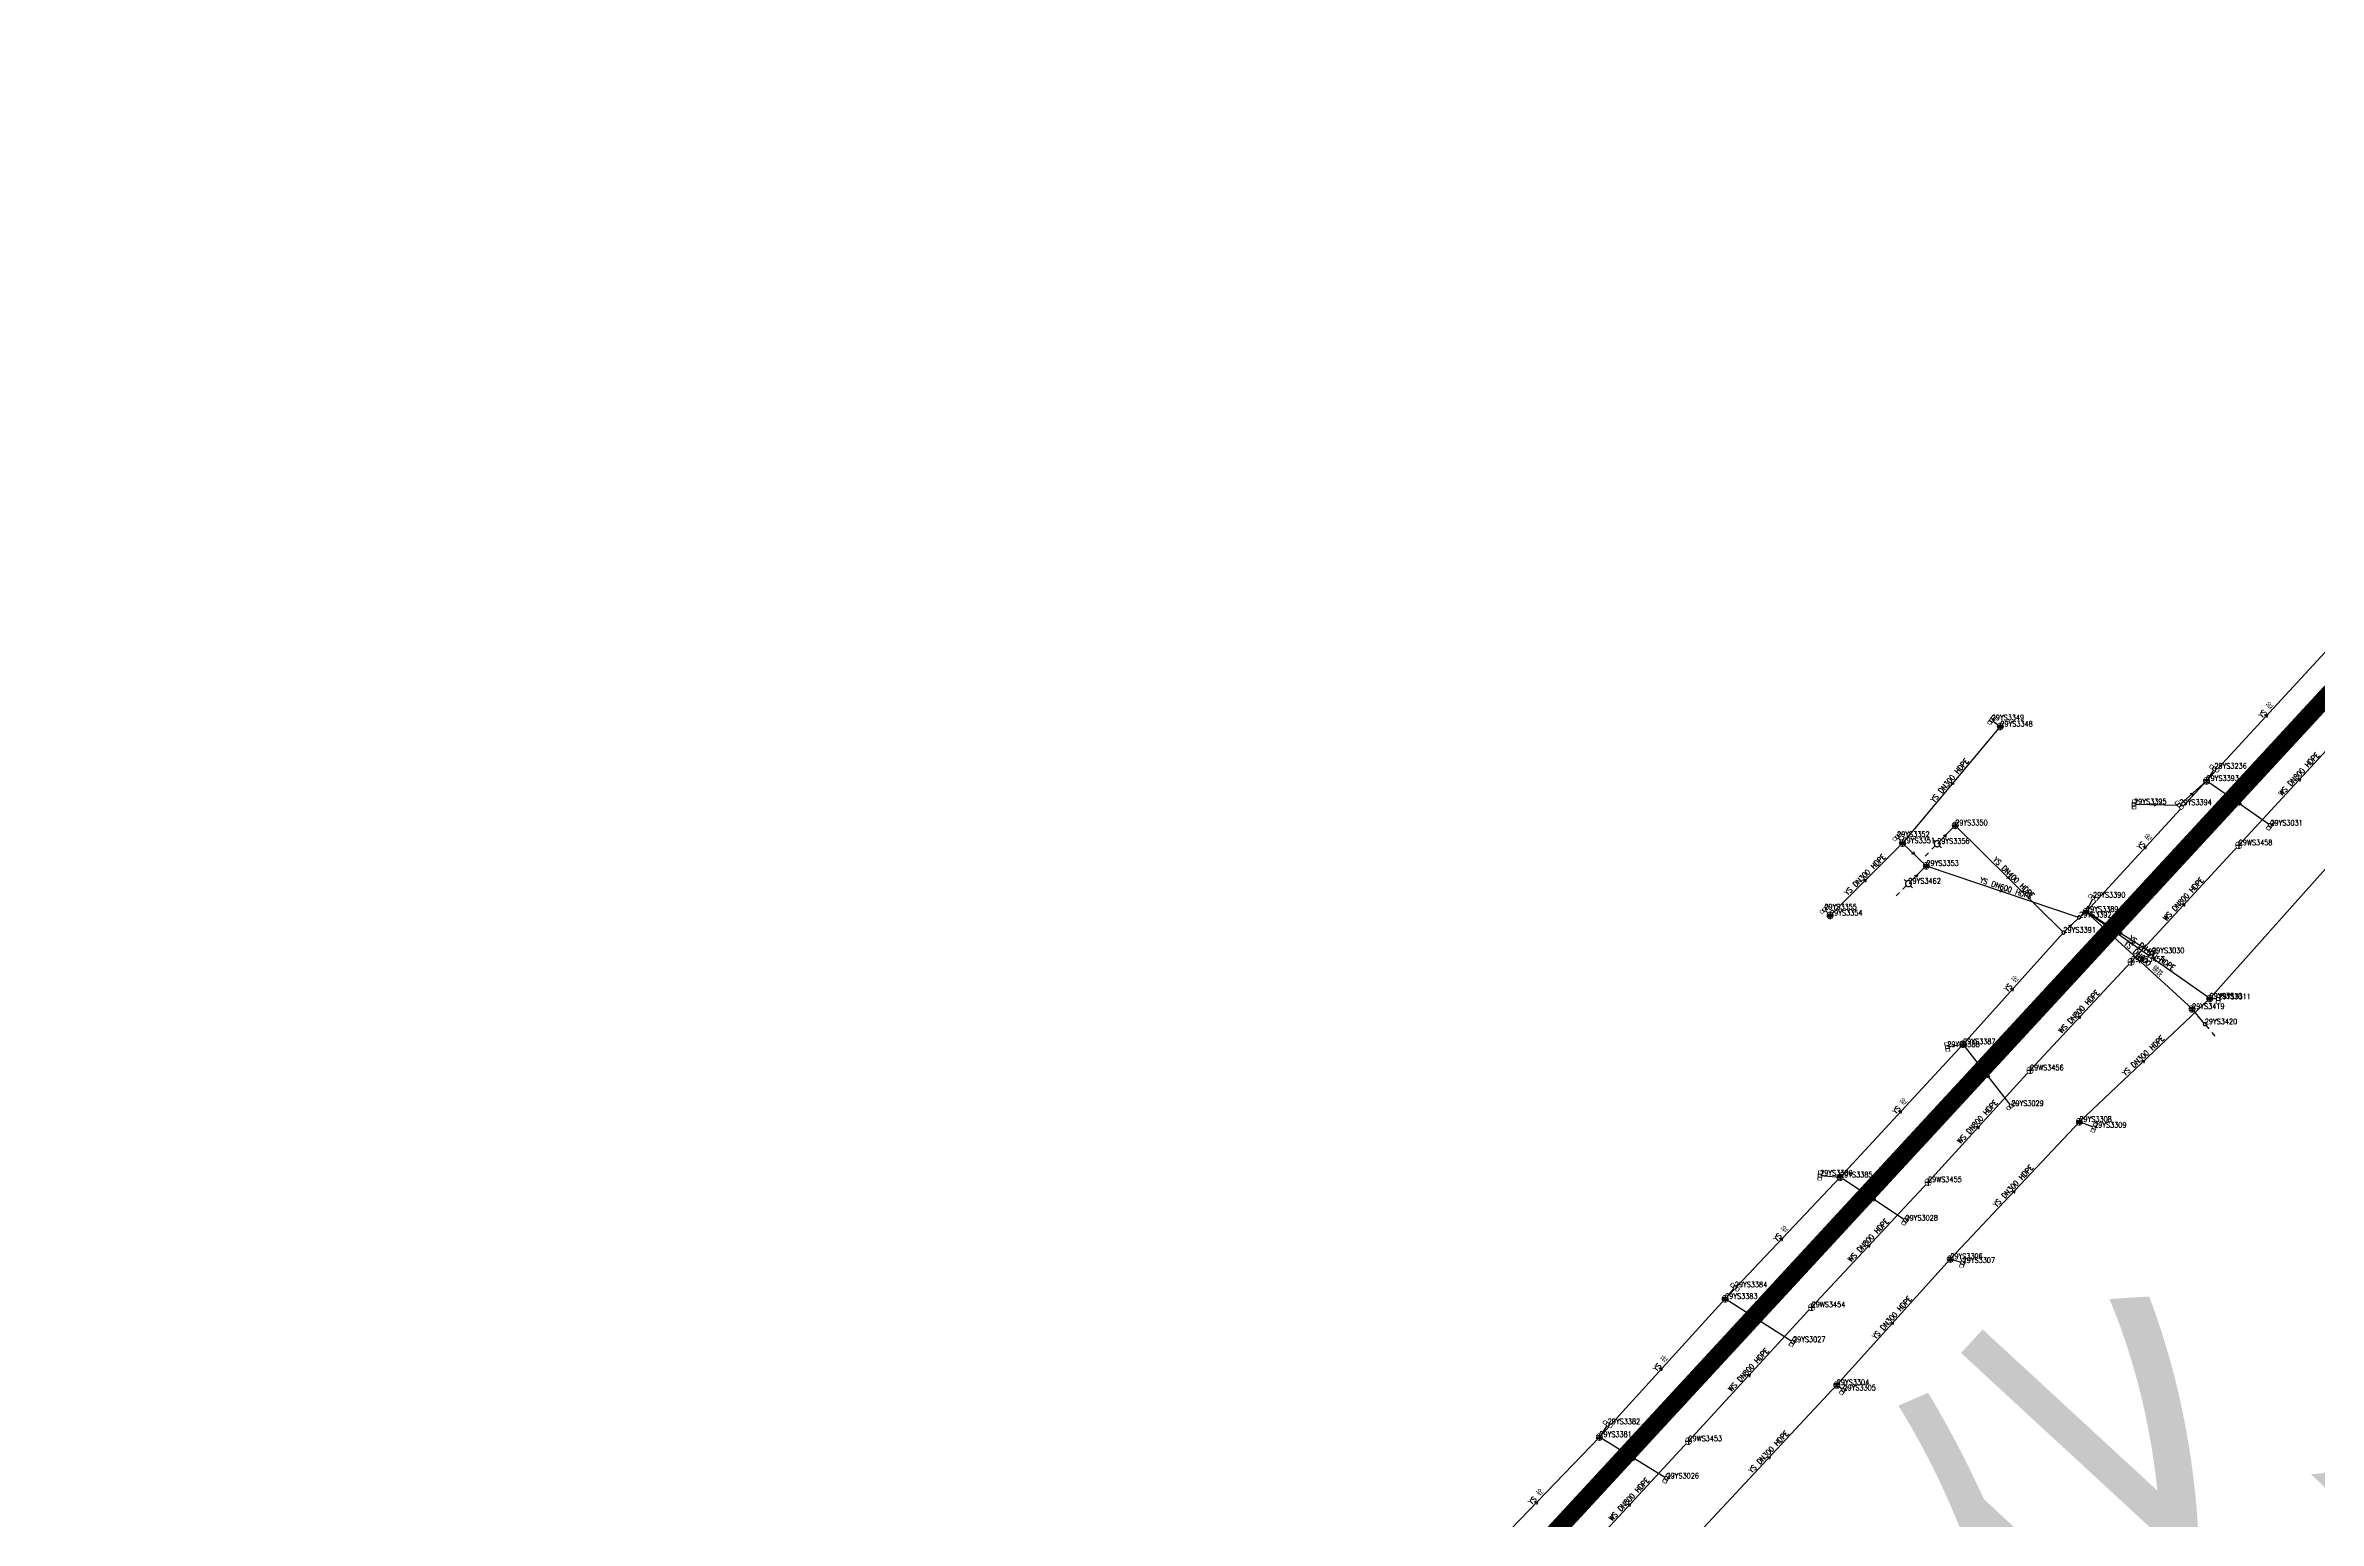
# Model space of a CAD drawing. Extents: x 78813 to 99477, y 2421021 to 2448125.
# Drawn here: x 86351.8 to 86731.8, y 2431120.6 to 2431367.2 of the extents above; entities that cross this region are included whole.
import ezdxf
from ezdxf.enums import TextEntityAlignment as Align

# ---------------------------------------------------------------- set-up
doc = ezdxf.new("R2010")
doc.units = 0
doc.set_wipeout_variables(frame=1)
doc.layers.get('0').update_dxf_attribs({"linetype": 'CONTINUOUS'})
for name, color, linetype in [('DX_WS', 16, 'CONTINUOUS'), ('DX_YS', 42, 'CONTINUOUS'), ('道路', 5, 'CONTINUOUS')]:
    doc.layers.add(name, color=color, linetype=linetype)
for name, color, linetype, true_color in [('WSLINE', 7, 'CONTINUOUS', 0x7f0000), ('YSANNEXE', 7, 'CONTINUOUS', 0xcc9900), ('YSLINE', 7, 'CONTINUOUS', 0xcc9900)]:
    doc.layers.add(name, color=color, linetype=linetype, true_color=true_color)
doc.layers.add('道路名称', color=7, linetype='CONTINUOUS', lineweight=0)
doc.styles.add('CcNameZT', font='txt.SHX', dxfattribs={"width": 0.8, "bigfont": 'HZTXT.SHX'})
doc.styles.get("Standard").update_dxf_attribs({"font": 'txt.shx', "bigfont": 'hztxt.shx'})
doc.styles.add('宋体0.7', font='', dxfattribs={"width": 0.7})
doc.styles.get('宋体0.7').set_extended_font_data('SimSun')

# ---------------------------------------------------------------- blocks, each defined once
blk = doc.blocks.new('PS污水井')
blk.add_lwpolyline([(1, 0), (1, 0.07), (0.99, 0.14), (0.98, 0.21), (0.96, 0.28), (0.94, 0.34), (0.91, 0.41), (0.88, 0.47), (0.85, 0.53), (0.81, 0.59), (0.77, 0.64), (0.72, 0.69), (0.67, 0.74), (0.62, 0.79), (0.56, 0.83), (0.5, 0.87), (0.44, 0.9), (0.37, 0.93), (0.31, 0.95), (0.24, 0.97), (0.17, 0.98), (0.1, 0.99), (0.03, 1), (-0.03, 1), (-0.1, 0.99), (-0.17, 0.98), (-0.24, 0.97), (-0.31, 0.95), (-0.37, 0.93), (-0.44, 0.9), (-0.5, 0.87), (-0.56, 0.83), (-0.62, 0.79), (-0.67, 0.74), (-0.72, 0.69), (-0.77, 0.64), (-0.81, 0.59), (-0.85, 0.53), (-0.88, 0.47), (-0.91, 0.41), (-0.94, 0.34), (-0.96, 0.28), (-0.98, 0.21), (-0.99, 0.14), (-1, 0.07), (-1, 0), (-1, -0.07), (-0.99, -0.14), (-0.98, -0.21), (-0.96, -0.28), (-0.94, -0.34), (-0.91, -0.41), (-0.88, -0.47), (-0.85, -0.53), (-0.81, -0.59), (-0.77, -0.64), (-0.72, -0.69), (-0.67, -0.74), (-0.62, -0.79), (-0.56, -0.83), (-0.5, -0.87), (-0.44, -0.9), (-0.37, -0.93), (-0.31, -0.95), (-0.24, -0.97), (-0.17, -0.98), (-0.1, -0.99), (-0.03, -1), (0.03, -1), (0.1, -0.99), (0.17, -0.98), (0.24, -0.97), (0.31, -0.95), (0.37, -0.93), (0.44, -0.9), (0.5, -0.87), (0.56, -0.83), (0.62, -0.79), (0.67, -0.74), (0.72, -0.69), (0.77, -0.64), (0.81, -0.59), (0.85, -0.53), (0.88, -0.47), (0.91, -0.41), (0.94, -0.34), (0.96, -0.28), (0.98, -0.21), (0.99, -0.14), (1, 0)], close=True)
blk.add_wipeout([(1, 0), (1, 0.07), (0.99, 0.14), (0.98, 0.21), (0.96, 0.28), (0.94, 0.34), (0.91, 0.41), (0.88, 0.47), (0.85, 0.53), (0.81, 0.59), (0.77, 0.64), (0.72, 0.69), (0.67, 0.74), (0.62, 0.79), (0.56, 0.83), (0.5, 0.87), (0.44, 0.9), (0.37, 0.93), (0.31, 0.95), (0.24, 0.97), (0.17, 0.98), (0.1, 0.99), (0.03, 1), (-0.03, 1), (-0.1, 0.99), (-0.17, 0.98), (-0.24, 0.97), (-0.31, 0.95), (-0.37, 0.93), (-0.44, 0.9), (-0.5, 0.87), (-0.56, 0.83), (-0.62, 0.79), (-0.67, 0.74), (-0.72, 0.69), (-0.77, 0.64), (-0.81, 0.59), (-0.85, 0.53), (-0.88, 0.47), (-0.91, 0.41), (-0.94, 0.34), (-0.96, 0.28), (-0.98, 0.21), (-0.99, 0.14), (-1, 0.07), (-1, 0), (-1, -0.07), (-0.99, -0.14), (-0.98, -0.21), (-0.96, -0.28), (-0.94, -0.34), (-0.91, -0.41), (-0.88, -0.47), (-0.85, -0.53), (-0.81, -0.59), (-0.77, -0.64), (-0.72, -0.69), (-0.67, -0.74), (-0.62, -0.79), (-0.56, -0.83), (-0.5, -0.87), (-0.44, -0.9), (-0.37, -0.93), (-0.31, -0.95), (-0.24, -0.97), (-0.17, -0.98), (-0.1, -0.99), (-0.03, -1), (0.03, -1), (0.1, -0.99), (0.17, -0.98), (0.24, -0.97), (0.31, -0.95), (0.37, -0.93), (0.44, -0.9), (0.5, -0.87), (0.56, -0.83), (0.62, -0.79), (0.67, -0.74), (0.72, -0.69), (0.77, -0.64), (0.81, -0.59), (0.85, -0.53), (0.88, -0.47), (0.91, -0.41), (0.94, -0.34), (0.96, -0.28), (0.98, -0.21), (0.99, -0.14)])
for p, q in [((-1, 0), (0, 0)), ((0, 1), (0, 0)), ((0, 0), (0, -1)), ((0, 0), (1, 0))]:
    blk.add_line(p, q)
blk = doc.blocks.new('LX')
for p, q in [((-0.866, 0.5), (0, 0)), ((0, 0), (-0.866, -0.5))]:
    blk.add_line(p, q)
blk = doc.blocks.new('PS雨水井')
blk.add_lwpolyline([(1, 0), (1, 0.07), (0.99, 0.14), (0.98, 0.21), (0.96, 0.28), (0.94, 0.34), (0.91, 0.41), (0.88, 0.47), (0.85, 0.53), (0.81, 0.59), (0.77, 0.64), (0.72, 0.69), (0.67, 0.74), (0.62, 0.79), (0.56, 0.83), (0.5, 0.87), (0.44, 0.9), (0.37, 0.93), (0.31, 0.95), (0.24, 0.97), (0.17, 0.98), (0.1, 0.99), (0.03, 1), (-0.03, 1), (-0.1, 0.99), (-0.17, 0.98), (-0.24, 0.97), (-0.31, 0.95), (-0.37, 0.93), (-0.44, 0.9), (-0.5, 0.87), (-0.56, 0.83), (-0.62, 0.79), (-0.67, 0.74), (-0.72, 0.69), (-0.77, 0.64), (-0.81, 0.59), (-0.85, 0.53), (-0.88, 0.47), (-0.91, 0.41), (-0.94, 0.34), (-0.96, 0.28), (-0.98, 0.21), (-0.99, 0.14), (-1, 0.07), (-1, 0), (-1, -0.07), (-0.99, -0.14), (-0.98, -0.21), (-0.96, -0.28), (-0.94, -0.34), (-0.91, -0.41), (-0.88, -0.47), (-0.85, -0.53), (-0.81, -0.59), (-0.77, -0.64), (-0.72, -0.69), (-0.67, -0.74), (-0.62, -0.79), (-0.56, -0.83), (-0.5, -0.87), (-0.44, -0.9), (-0.37, -0.93), (-0.31, -0.95), (-0.24, -0.97), (-0.17, -0.98), (-0.1, -0.99), (-0.03, -1), (0.03, -1), (0.1, -0.99), (0.17, -0.98), (0.24, -0.97), (0.31, -0.95), (0.37, -0.93), (0.44, -0.9), (0.5, -0.87), (0.56, -0.83), (0.62, -0.79), (0.67, -0.74), (0.72, -0.69), (0.77, -0.64), (0.81, -0.59), (0.85, -0.53), (0.88, -0.47), (0.91, -0.41), (0.94, -0.34), (0.96, -0.28), (0.98, -0.21), (0.99, -0.14), (1, 0)], close=True)
blk.add_wipeout([(1, 0), (1, 0.07), (0.99, 0.14), (0.98, 0.21), (0.96, 0.28), (0.94, 0.34), (0.91, 0.41), (0.88, 0.47), (0.85, 0.53), (0.81, 0.59), (0.77, 0.64), (0.72, 0.69), (0.67, 0.74), (0.62, 0.79), (0.56, 0.83), (0.5, 0.87), (0.44, 0.9), (0.37, 0.93), (0.31, 0.95), (0.24, 0.97), (0.17, 0.98), (0.1, 0.99), (0.03, 1), (-0.03, 1), (-0.1, 0.99), (-0.17, 0.98), (-0.24, 0.97), (-0.31, 0.95), (-0.37, 0.93), (-0.44, 0.9), (-0.5, 0.87), (-0.56, 0.83), (-0.62, 0.79), (-0.67, 0.74), (-0.72, 0.69), (-0.77, 0.64), (-0.81, 0.59), (-0.85, 0.53), (-0.88, 0.47), (-0.91, 0.41), (-0.94, 0.34), (-0.96, 0.28), (-0.98, 0.21), (-0.99, 0.14), (-1, 0.07), (-1, 0), (-1, -0.07), (-0.99, -0.14), (-0.98, -0.21), (-0.96, -0.28), (-0.94, -0.34), (-0.91, -0.41), (-0.88, -0.47), (-0.85, -0.53), (-0.81, -0.59), (-0.77, -0.64), (-0.72, -0.69), (-0.67, -0.74), (-0.62, -0.79), (-0.56, -0.83), (-0.5, -0.87), (-0.44, -0.9), (-0.37, -0.93), (-0.31, -0.95), (-0.24, -0.97), (-0.17, -0.98), (-0.1, -0.99), (-0.03, -1), (0.03, -1), (0.1, -0.99), (0.17, -0.98), (0.24, -0.97), (0.31, -0.95), (0.37, -0.93), (0.44, -0.9), (0.5, -0.87), (0.56, -0.83), (0.62, -0.79), (0.67, -0.74), (0.72, -0.69), (0.77, -0.64), (0.81, -0.59), (0.85, -0.53), (0.88, -0.47), (0.91, -0.41), (0.94, -0.34), (0.96, -0.28), (0.98, -0.21), (0.99, -0.14)])
for p, q in [((-1, 0), (0, 0)), ((-0.88, 0.48), (0, 0.47)), ((0, 1), (0, 0)), ((0, 0.47), (0.88, 0.47)), ((0, 0), (0, -1)), ((0, 0), (1, 0)), ((-0.88, -0.48), (0, -0.48)), ((0, -0.48), (0.88, -0.48))]:
    blk.add_line(p, q)
blk = doc.blocks.new('PS管线点')
blk.add_wipeout([(0.5, 0), (0.5, 0.03), (0.5, 0.07), (0.49, 0.1), (0.48, 0.14), (0.47, 0.17), (0.46, 0.2), (0.44, 0.23), (0.42, 0.26), (0.4, 0.29), (0.38, 0.32), (0.36, 0.35), (0.33, 0.37), (0.31, 0.39), (0.28, 0.41), (0.25, 0.43), (0.22, 0.45), (0.19, 0.46), (0.15, 0.48), (0.12, 0.49), (0.09, 0.49), (0.05, 0.5), (0.02, 0.5), (-0.02, 0.5), (-0.05, 0.5), (-0.09, 0.49), (-0.12, 0.49), (-0.15, 0.48), (-0.19, 0.46), (-0.22, 0.45), (-0.25, 0.43), (-0.28, 0.41), (-0.31, 0.39), (-0.33, 0.37), (-0.36, 0.35), (-0.38, 0.32), (-0.4, 0.29), (-0.42, 0.26), (-0.44, 0.23), (-0.46, 0.2), (-0.47, 0.17), (-0.48, 0.14), (-0.49, 0.1), (-0.5, 0.07), (-0.5, 0.03), (-0.5, 0), (-0.5, -0.03), (-0.5, -0.07), (-0.49, -0.1), (-0.48, -0.14), (-0.47, -0.17), (-0.46, -0.2), (-0.44, -0.23), (-0.42, -0.26), (-0.4, -0.29), (-0.38, -0.32), (-0.36, -0.35), (-0.33, -0.37), (-0.31, -0.39), (-0.28, -0.41), (-0.25, -0.43), (-0.22, -0.45), (-0.19, -0.46), (-0.15, -0.48), (-0.12, -0.49), (-0.09, -0.49), (-0.05, -0.5), (-0.02, -0.5), (0.02, -0.5), (0.05, -0.5), (0.09, -0.49), (0.12, -0.49), (0.15, -0.48), (0.19, -0.46), (0.22, -0.45), (0.25, -0.43), (0.28, -0.41), (0.31, -0.39), (0.33, -0.37), (0.36, -0.35), (0.38, -0.32), (0.4, -0.29), (0.42, -0.26), (0.44, -0.23), (0.46, -0.2), (0.47, -0.17), (0.48, -0.14), (0.49, -0.1), (0.5, -0.07)])
blk.add_lwpolyline([(0.5, 0), (0.5, 0.03), (0.5, 0.07), (0.49, 0.1), (0.48, 0.14), (0.47, 0.17), (0.46, 0.2), (0.44, 0.23), (0.42, 0.26), (0.4, 0.29), (0.38, 0.32), (0.36, 0.35), (0.33, 0.37), (0.31, 0.39), (0.28, 0.41), (0.25, 0.43), (0.22, 0.45), (0.19, 0.46), (0.15, 0.48), (0.12, 0.49), (0.09, 0.49), (0.05, 0.5), (0.02, 0.5), (-0.02, 0.5), (-0.05, 0.5), (-0.09, 0.49), (-0.12, 0.49), (-0.15, 0.48), (-0.19, 0.46), (-0.22, 0.45), (-0.25, 0.43), (-0.28, 0.41), (-0.31, 0.39), (-0.33, 0.37), (-0.36, 0.35), (-0.38, 0.32), (-0.4, 0.29), (-0.42, 0.26), (-0.44, 0.23), (-0.46, 0.2), (-0.47, 0.17), (-0.48, 0.14), (-0.49, 0.1), (-0.5, 0.07), (-0.5, 0.03), (-0.5, 0), (-0.5, -0.03), (-0.5, -0.07), (-0.49, -0.1), (-0.48, -0.14), (-0.47, -0.17), (-0.46, -0.2), (-0.44, -0.23), (-0.42, -0.26), (-0.4, -0.29), (-0.38, -0.32), (-0.36, -0.35), (-0.33, -0.37), (-0.31, -0.39), (-0.28, -0.41), (-0.25, -0.43), (-0.22, -0.45), (-0.19, -0.46), (-0.15, -0.48), (-0.12, -0.49), (-0.09, -0.49), (-0.05, -0.5), (-0.02, -0.5), (0.02, -0.5), (0.05, -0.5), (0.09, -0.49), (0.12, -0.49), (0.15, -0.48), (0.19, -0.46), (0.22, -0.45), (0.25, -0.43), (0.28, -0.41), (0.31, -0.39), (0.33, -0.37), (0.36, -0.35), (0.38, -0.32), (0.4, -0.29), (0.42, -0.26), (0.44, -0.23), (0.46, -0.2), (0.47, -0.17), (0.48, -0.14), (0.49, -0.1), (0.5, -0.07), (0.5, 0)], close=True)
blk = doc.blocks.new('PS雨篦')
blk.add_lwpolyline([(-1.5, 0.5), (0, 0.5), (1.5, 0.5), (1.5, -0.5), (0, -0.5), (-1.5, -0.5)], close=True)
blk.add_wipeout([(-1.5, 0.5), (0, 0.5), (1.5, 0.5), (1.5, -0.5), (0, -0.5), (-1.5, -0.5)])
for p, q in [((-0.51, -0.5), (-0.51, 0.5)), ((0.49, -0.5), (0.49, 0.5))]:
    blk.add_line(p, q)
blk = doc.blocks.new('PS预留口')
blk.add_lwpolyline([(4.2, 0), (5.8, 0)])
blk.add_wipeout([(1, 0), (1, 0.07), (0.99, 0.14), (0.98, 0.21), (0.96, 0.28), (0.94, 0.34), (0.91, 0.41), (0.88, 0.47), (0.85, 0.53), (0.81, 0.59), (0.77, 0.64), (0.72, 0.69), (0.67, 0.74), (0.62, 0.79), (0.56, 0.83), (0.5, 0.87), (0.44, 0.9), (0.37, 0.93), (0.31, 0.95), (0.24, 0.97), (0.17, 0.98), (0.1, 0.99), (0.03, 1), (-0.03, 1), (-0.1, 0.99), (-0.17, 0.98), (-0.24, 0.97), (-0.31, 0.95), (-0.37, 0.93), (-0.44, 0.9), (-0.5, 0.87), (-0.56, 0.83), (-0.62, 0.79), (-0.67, 0.74), (-0.72, 0.69), (-0.77, 0.64), (-0.81, 0.59), (-0.85, 0.53), (-0.88, 0.47), (-0.91, 0.41), (-0.94, 0.34), (-0.96, 0.28), (-0.98, 0.21), (-0.99, 0.14), (-1, 0.07), (-1, 0), (-1, -0.07), (-0.99, -0.14), (-0.98, -0.21), (-0.96, -0.28), (-0.94, -0.34), (-0.91, -0.41), (-0.88, -0.47), (-0.85, -0.53), (-0.81, -0.59), (-0.77, -0.64), (-0.72, -0.69), (-0.67, -0.74), (-0.62, -0.79), (-0.56, -0.83), (-0.5, -0.87), (-0.44, -0.9), (-0.37, -0.93), (-0.31, -0.95), (-0.24, -0.97), (-0.17, -0.98), (-0.1, -0.99), (-0.03, -1), (0.03, -1), (0.1, -0.99), (0.17, -0.98), (0.24, -0.97), (0.31, -0.95), (0.37, -0.93), (0.44, -0.9), (0.5, -0.87), (0.56, -0.83), (0.62, -0.79), (0.67, -0.74), (0.72, -0.69), (0.77, -0.64), (0.81, -0.59), (0.85, -0.53), (0.88, -0.47), (0.91, -0.41), (0.94, -0.34), (0.96, -0.28), (0.98, -0.21), (0.99, -0.14)])
blk.add_line((1, 0), (2.6, 0))
blk.add_lwpolyline([(1, 0), (1, 0.07), (0.99, 0.14), (0.98, 0.21), (0.96, 0.28), (0.94, 0.34), (0.91, 0.41), (0.88, 0.47), (0.85, 0.53), (0.81, 0.59), (0.77, 0.64), (0.72, 0.69), (0.67, 0.74), (0.62, 0.79), (0.56, 0.83), (0.5, 0.87), (0.44, 0.9), (0.37, 0.93), (0.31, 0.95), (0.24, 0.97), (0.17, 0.98), (0.1, 0.99), (0.03, 1), (-0.03, 1), (-0.1, 0.99), (-0.17, 0.98), (-0.24, 0.97), (-0.31, 0.95), (-0.37, 0.93), (-0.44, 0.9), (-0.5, 0.87), (-0.56, 0.83), (-0.62, 0.79), (-0.67, 0.74), (-0.72, 0.69), (-0.77, 0.64), (-0.81, 0.59), (-0.85, 0.53), (-0.88, 0.47), (-0.91, 0.41), (-0.94, 0.34), (-0.96, 0.28), (-0.98, 0.21), (-0.99, 0.14), (-1, 0.07), (-1, 0), (-1, -0.07), (-0.99, -0.14), (-0.98, -0.21), (-0.96, -0.28), (-0.94, -0.34), (-0.91, -0.41), (-0.88, -0.47), (-0.85, -0.53), (-0.81, -0.59), (-0.77, -0.64), (-0.72, -0.69), (-0.67, -0.74), (-0.62, -0.79), (-0.56, -0.83), (-0.5, -0.87), (-0.44, -0.9), (-0.37, -0.93), (-0.31, -0.95), (-0.24, -0.97), (-0.17, -0.98), (-0.1, -0.99), (-0.03, -1), (0.03, -1), (0.1, -0.99), (0.17, -0.98), (0.24, -0.97), (0.31, -0.95), (0.37, -0.93), (0.44, -0.9), (0.5, -0.87), (0.56, -0.83), (0.62, -0.79), (0.67, -0.74), (0.72, -0.69), (0.77, -0.64), (0.81, -0.59), (0.85, -0.53), (0.88, -0.47), (0.91, -0.41), (0.94, -0.34), (0.96, -0.28), (0.98, -0.21), (0.99, -0.14), (1, 0)], close=True)
for points in [[(0, 1), (0, 2)], [(0, -2), (0, -1)]]:
    blk.add_lwpolyline(points)
blk = doc.blocks.new('PS非普查')
blk.add_lwpolyline([(3.7, 0), (5.3, 0)])
blk.add_wipeout([(0.5, 0), (0.5, 0.03), (0.5, 0.07), (0.49, 0.1), (0.48, 0.14), (0.47, 0.17), (0.46, 0.2), (0.44, 0.23), (0.42, 0.26), (0.4, 0.29), (0.38, 0.32), (0.36, 0.35), (0.33, 0.37), (0.31, 0.39), (0.28, 0.41), (0.25, 0.43), (0.22, 0.45), (0.19, 0.46), (0.15, 0.48), (0.12, 0.49), (0.09, 0.49), (0.05, 0.5), (0.02, 0.5), (-0.02, 0.5), (-0.05, 0.5), (-0.09, 0.49), (-0.12, 0.49), (-0.15, 0.48), (-0.19, 0.46), (-0.22, 0.45), (-0.25, 0.43), (-0.28, 0.41), (-0.31, 0.39), (-0.33, 0.37), (-0.36, 0.35), (-0.38, 0.32), (-0.4, 0.29), (-0.42, 0.26), (-0.44, 0.23), (-0.46, 0.2), (-0.47, 0.17), (-0.48, 0.14), (-0.49, 0.1), (-0.5, 0.07), (-0.5, 0.03), (-0.5, 0), (-0.5, -0.03), (-0.5, -0.07), (-0.49, -0.1), (-0.48, -0.14), (-0.47, -0.17), (-0.46, -0.2), (-0.44, -0.23), (-0.42, -0.26), (-0.4, -0.29), (-0.38, -0.32), (-0.36, -0.35), (-0.33, -0.37), (-0.31, -0.39), (-0.28, -0.41), (-0.25, -0.43), (-0.22, -0.45), (-0.19, -0.46), (-0.15, -0.48), (-0.12, -0.49), (-0.09, -0.49), (-0.05, -0.5), (-0.02, -0.5), (0.02, -0.5), (0.05, -0.5), (0.09, -0.49), (0.12, -0.49), (0.15, -0.48), (0.19, -0.46), (0.22, -0.45), (0.25, -0.43), (0.28, -0.41), (0.31, -0.39), (0.33, -0.37), (0.36, -0.35), (0.38, -0.32), (0.4, -0.29), (0.42, -0.26), (0.44, -0.23), (0.46, -0.2), (0.47, -0.17), (0.48, -0.14), (0.49, -0.1), (0.5, -0.07)])
blk.add_line((0.5, 0), (2.1, 0))
blk.add_lwpolyline([(0.5, 0), (0.5, 0.03), (0.5, 0.07), (0.49, 0.1), (0.48, 0.14), (0.47, 0.17), (0.46, 0.2), (0.44, 0.23), (0.42, 0.26), (0.4, 0.29), (0.38, 0.32), (0.36, 0.35), (0.33, 0.37), (0.31, 0.39), (0.28, 0.41), (0.25, 0.43), (0.22, 0.45), (0.19, 0.46), (0.15, 0.48), (0.12, 0.49), (0.09, 0.49), (0.05, 0.5), (0.02, 0.5), (-0.02, 0.5), (-0.05, 0.5), (-0.09, 0.49), (-0.12, 0.49), (-0.15, 0.48), (-0.19, 0.46), (-0.22, 0.45), (-0.25, 0.43), (-0.28, 0.41), (-0.31, 0.39), (-0.33, 0.37), (-0.36, 0.35), (-0.38, 0.32), (-0.4, 0.29), (-0.42, 0.26), (-0.44, 0.23), (-0.46, 0.2), (-0.47, 0.17), (-0.48, 0.14), (-0.49, 0.1), (-0.5, 0.07), (-0.5, 0.03), (-0.5, 0), (-0.5, -0.03), (-0.5, -0.07), (-0.49, -0.1), (-0.48, -0.14), (-0.47, -0.17), (-0.46, -0.2), (-0.44, -0.23), (-0.42, -0.26), (-0.4, -0.29), (-0.38, -0.32), (-0.36, -0.35), (-0.33, -0.37), (-0.31, -0.39), (-0.28, -0.41), (-0.25, -0.43), (-0.22, -0.45), (-0.19, -0.46), (-0.15, -0.48), (-0.12, -0.49), (-0.09, -0.49), (-0.05, -0.5), (-0.02, -0.5), (0.02, -0.5), (0.05, -0.5), (0.09, -0.49), (0.12, -0.49), (0.15, -0.48), (0.19, -0.46), (0.22, -0.45), (0.25, -0.43), (0.28, -0.41), (0.31, -0.39), (0.33, -0.37), (0.36, -0.35), (0.38, -0.32), (0.4, -0.29), (0.42, -0.26), (0.44, -0.23), (0.46, -0.2), (0.47, -0.17), (0.48, -0.14), (0.49, -0.1), (0.5, -0.07), (0.5, 0)], close=True)

msp = doc.modelspace()

# ---------------------------------------------------------------- linework, layer by layer
at = {"layer": 'WSLINE'}
for p, q in [((86718.44, 2431233.52), (86739.08, 2431255.85)), ((86700.43, 2431214.02), (86718.44, 2431233.52)), ((86683.54, 2431195.89), (86700.43, 2431214.02)), ((86666.5, 2431177.2), (86683.54, 2431195.89)), ((86647.03, 2431156.27), (86666.5, 2431177.2)), ((86626.44, 2431133.88), (86647.03, 2431156.27)), ((86607.08, 2431112.96), (86626.44, 2431133.88))]:
    msp.add_line(p, q, dxfattribs=at)
at = {"layer": 'YSLINE'}
for p, q in [((86713.04, 2431244.27), (86733.48, 2431266.46)), ((86677.13, 2431254.43), (86678.57, 2431253.36)), ((86678.57, 2431253.36), (86662.23, 2431233.87)), ((86714.35, 2431246.33), (86713.04, 2431244.27)), ((86692.9, 2431222.39), (86713.04, 2431244.27)), ((86708.51, 2431240.24), (86713.04, 2431244.27)), ((86723.71, 2431236.81), (86713.04, 2431244.27)), ((86700.94, 2431240.37), (86708.51, 2431240.24)), ((86661.32, 2431234.91), (86662.23, 2431233.87)), ((86668.02, 2431233.77), (86671.04, 2431236.84)), ((86671.04, 2431236.84), (86689.13, 2431218.91)), ((86650.11, 2431221.77), (86662.23, 2431233.87)), ((86662.23, 2431233.87), (86666.2, 2431230.07)), ((86663.21, 2431227.1), (86666.2, 2431230.07)), ((86666.2, 2431230.07), (86691.74, 2431221.45)), ((86694.07, 2431224.76), (86692.9, 2431222.39)), ((86649.16, 2431222.78), (86650.11, 2431221.77)), ((86689.13, 2431218.91), (86691.74, 2431221.45)), ((86691.74, 2431221.45), (86692.9, 2431222.39)), ((86672.35, 2431200.27), (86689.13, 2431218.91)), ((86691.78, 2431187.28), (86713.59, 2431207.88)), ((86712.75, 2431203.6), (86710.63, 2431206.14)), ((86715.03, 2431207.77), (86713.59, 2431207.88)), ((86669.7, 2431199.79), (86672.35, 2431200.27)), ((86680.41, 2431189.92), (86672.35, 2431200.27)), ((86670.21, 2431164.33), (86691.78, 2431187.28)), ((86694.25, 2431186.3), (86691.78, 2431187.28)), ((86648.44, 2431178.28), (86651.78, 2431177.99)), ((86662.72, 2431170.77), (86651.78, 2431177.99)), ((86651.24, 2431143.27), (86670.21, 2431164.33)), ((86672.27, 2431163.68), (86670.21, 2431164.33)), ((86634.19, 2431159.62), (86632.56, 2431157.67)), ((86643.91, 2431150.45), (86632.56, 2431157.67)), ((86628.94, 2431119.4), (86651.24, 2431143.27)), ((86652.35, 2431142.37), (86651.24, 2431143.27)), ((86612.94, 2431136.73), (86611.54, 2431134.57)), ((86590.86, 2431113.04), (86611.54, 2431134.57)), ((86622.77, 2431127.65), (86611.54, 2431134.57))]:
    msp.add_line(p, q, dxfattribs=at)

# ---------------------------------------------------------------- block references
at = {"layer": 'DX_WS', "yscale": 0.5, "zscale": 0.5}
for p, xscale, rotation in [((86728.76, 2431244.68), 0.5000000000658894, 46.98253920664027), ((86709.43, 2431223.77), 0.5000000000658894, 46.98253920664027), ((86691.98, 2431204.96), 0.5000000000658894, 46.98253920664027), ((86675.02, 2431186.54), 0.4999999998621667, 47.55549698130921), ((86656.77, 2431166.73), 0.5000000000658894, 46.98253920664027), ((86636.74, 2431145.07), 0.4999999998621667, 47.55549698130921), ((86616.76, 2431123.42), 0.5000000000658894, 46.98253920664027)]:
    msp.add_blockref('LX', p, dxfattribs=dict(at, xscale=xscale, rotation=rotation))
at = {"layer": 'YSANNEXE', "yscale": 0.5, "zscale": 0.5}
for p, xscale, rotation in [((86723.26, 2431255.36), 0.4999999998621667, 47.55549698130921), ((86670.4, 2431243.62), 0.4999999998278945, 229.7560758296854), ((86704.72, 2431240.3), 0.5000000000017718, 359.2445375236639), ((86718.38, 2431240.54), 0.500000000036297, 144.9583221621669), ((86702.97, 2431233.33), 0.4999999998621667, 47.55549698130921), ((86656.17, 2431227.82), 0.4999999998802595, 44.69070800721386), ((86680.08, 2431227.88), 0.4999999999730048, 315.1267873251608), ((86678.97, 2431225.76), 0.4999999999660947, 341.4828459088095), ((86698.42, 2431218.93), 0.5000000000074893, 147.8231111431855), ((86680.74, 2431209.59), 0.5000000000436156, 48.12845479608112), ((86702.68, 2431197.58), 0.4999999999814238, 43.54479242712766), ((86676.38, 2431195.1), 0.5000000000862933, 127.7695883071966), ((86662.06, 2431189.13), 0.4999999998621667, 47.55549698130921), ((86657.25, 2431174.38), 0.4999999999089239, 146.6771955679317), ((86680.99, 2431175.8), 0.5000000000658894, 46.98253920664027), ((86642.17, 2431167.83), 0.5000000000947901, 46.40958141678438), ((86638.24, 2431154.06), 0.5000000000074893, 147.8231111431855), ((86660.73, 2431153.8), 0.5000000000436156, 48.12845479608112), ((86622.05, 2431146.12), 0.4999999998621667, 47.55549698130921), ((86617.15, 2431131.11), 0.499999999923483, 148.396068952295), ((86640.09, 2431131.34), 0.5000000000658894, 46.98253920664027), ((86601.2, 2431123.8), 0.5000000000947901, 46.40958141678438)]:
    msp.add_blockref('LX', p, dxfattribs=dict(at, xscale=xscale, rotation=rotation))

# ---------------------------------------------------------------- texts
at = {"layer": 'DX_WS', "style": 'CcNameZT', "width": 0.8}
for rotation, p in [(47.2479, (86728.58, 2431244.85, -0.94)), (47.2633, (86709.25, 2431223.94, -0.81)), (47.0404, (86691.8, 2431205.13, -0.74)), (47.6411, (86674.83, 2431186.71, -0.85)), (47.0726, (86656.58, 2431166.9, -0.75)), (47.3926, (86636.55, 2431145.24, -0.91)), (47.2156, (86616.58, 2431123.59, -0.64))]:
    msp.add_text(' WS DN800 HDPE', height=0.9, rotation=rotation, dxfattribs=at).set_placement(p, align=Align.CENTER)
at = {"layer": 'DX_YS', "style": 'CcNameZT', "width": 0.8}
for s, rotation, p in [(' YS 砼', 47.3524, (86723.08, 2431255.53, 0.33)), (' YS DN300 HDPE', 50.0323, (86670.21, 2431243.78, 3.09)), (' YS 砼', 47.3724, (86702.79, 2431233.5, 0.44)), (' YS DN400 HDPE', 315.272, (86680.26, 2431228.05, 2.4)), (' YS DN600 HDPE', 341.3553, (86679.05, 2431226, 2.04)), (' YS 砼', 47.9909, (86680.55, 2431209.76, 0.54)), (' YS DN300 HDPE', 43.3646, (86702.51, 2431197.76, 2.68)), (' YS 砼', 47.2919, (86661.88, 2431189.3, 0.56)), (' YS DN300 HDPE', 46.7833, (86680.81, 2431175.97, 2.74)), (' YS 砼', 46.6096, (86641.99, 2431168, 0.5)), (' YS DN300 HDPE', 47.9748, (86660.54, 2431153.97, 2.68)), (' YS 砼', 47.6914, (86621.87, 2431146.29, 0.51)), (' YS DN300 HDPE', 46.9451, (86639.9, 2431131.51, 2.79)), (' YS 砼', 46.1495, (86601.02, 2431123.98, 0.4))]:
    msp.add_text(s, height=0.9, rotation=rotation, dxfattribs=at).set_placement(p, align=Align.CENTER)

# ---------------------------------------------------------------- next in the draw order: block references
at = {"layer": 'DX_WS', "xscale": 0.5, "yscale": 0.5, "zscale": 0.5}
for p in [(86718.44, 2431233.52, -0.94), (86700.43, 2431214.02, -0.81), (86683.54, 2431195.89, -0.74), (86666.5, 2431177.2, -0.85), (86647.03, 2431156.27, -0.75), (86626.44, 2431133.88, -0.91)]:
    msp.add_blockref('PS污水井', p, dxfattribs=at)
at = {"layer": 'DX_YS', "yscale": 0.5, "zscale": 0.5}
for name, p, xscale, rotation in [('PS雨篦', (86677.13, 2431254.43, 3.72), 0.4999999999820032, 233.190827485692), ('PS雨篦', (86700.94, 2431240.37, 3.19), 0.4999999999917952, 269.0164131491899), ('PS雨篦', (86708.51, 2431240.24, 2.73), 0.4999999999789144, 311.6390293941479), ('PS雨篦', (86649.16, 2431222.78, 3.58), 0.5000000001631748, 223.03315778627), ('PS非普查', (86712.75, 2431203.6, 1.32), 0.5000000001315773, 309.9320565209195), ('PS雨篦', (86680.41, 2431189.92, 2.9), 0.5000000000851978, 37.94927337281653), ('PS雨篦', (86694.25, 2431186.3, 3.16), 0.5000000000053162, 68.40677773955798), ('PS雨篦', (86662.72, 2431170.77, 2.68), 0.5000000001607733, 56.58029653058411), ('PS雨篦', (86672.27, 2431163.68, 2.82), 0.5000000001582741, 72.66821442761382), ('PS雨篦', (86643.91, 2431150.45, 2.34), 0.4999999998257505, 57.53926694693423), ('PS雨篦', (86652.35, 2431142.37, 2.87), 0.5000000000934532, 50.92750420759191), ('PS雨篦', (86622.77, 2431127.65, 2.54), 0.5000000000608296, 58.3418373648761)]:
    msp.add_blockref(name, p, dxfattribs=dict(at, xscale=xscale, rotation=rotation))
at = {"layer": 'DX_YS', "xscale": 0.5, "yscale": 0.5, "zscale": 0.5}
for name, p in [('PS雨水井', (86662.23, 2431233.87, 2.91)), ('PS雨水井', (86666.2, 2431230.07, 2.04)), ('PS管线点', (86689.13, 2431218.91, 0.42))]:
    msp.add_blockref(name, p, dxfattribs=at)

# ---------------------------------------------------------------- next in the draw order: linework, layer by layer
at = {"layer": 'YSLINE'}
for p, q in [((86713.59, 2431207.88), (86756.99, 2431256.58)), ((86703.94, 2431215.48), (86692.9, 2431222.39)), ((86713.59, 2431207.88), (86692.9, 2431222.39)), ((86710.63, 2431206.14), (86692.9, 2431222.39)), ((86651.78, 2431177.99), (86672.35, 2431200.27)), ((86632.56, 2431157.67), (86651.78, 2431177.99)), ((86611.54, 2431134.57), (86632.56, 2431157.67))]:
    msp.add_line(p, q, dxfattribs=at)

# ---------------------------------------------------------------- next in the draw order: block references
at = {"layer": 'DX_YS', "xscale": 0.5, "yscale": 0.5, "zscale": 0.5}
for p in [(86678.57, 2431253.36, 3.09), (86650.11, 2431221.77, 3.16), (86691.78, 2431187.28, 2.68), (86670.21, 2431164.33, 2.74), (86651.24, 2431143.27, 2.68)]:
    msp.add_blockref('PS雨水井', p, dxfattribs=at)
at = {"layer": 'DX_YS', "yscale": 0.5, "zscale": 0.5}
for name, p, xscale, rotation in [('PS雨篦', (86661.32, 2431234.91, 3.36), 0.4999999998492257, 221.2755959351293), ('PS预留口', (86668.02, 2431233.77, 2.57), 0.4999999999275774, 225.546375274477), ('PS预留口', (86663.21, 2431227.1, 2), 0.4999999998461979, 224.8076038618866)]:
    msp.add_blockref(name, p, dxfattribs=dict(at, xscale=xscale, rotation=rotation))

# ---------------------------------------------------------------- next in the draw order: texts
at = {"layer": 'DX_WS', "style": 'CcNameZT', "width": 0.8}
for s, p in [('29WS3458', (86718.44, 2431233.52, -0.94)), ('29WS3457', (86700.43, 2431214.02, -0.81)), ('29WS3456', (86683.54, 2431195.89, -0.74)), ('29WS3455', (86666.5, 2431177.2, -0.85)), ('29WS3454', (86647.03, 2431156.27, -0.75)), ('29WS3453', (86626.44, 2431133.88, -0.91))]:
    msp.add_text(s, height=0.9, dxfattribs=at).set_placement(p)
at = {"layer": 'DX_YS', "width": 0.8}
for s, p in [('29YS3395', (86700.94, 2431240.37, 3.19)), ('29YS3394', (86708.51, 2431240.24, 2.73)), ('29YS3029', (86680.41, 2431189.92, 2.9)), ('29YS3309', (86694.25, 2431186.3, 3.16)), ('29YS3028', (86662.72, 2431170.77, 2.68)), ('29YS3027', (86643.91, 2431150.45, 2.34)), ('29YS3026', (86622.77, 2431127.65, 2.54))]:
    msp.add_text(s, height=0.9, dxfattribs=at).set_placement(p)

# ---------------------------------------------------------------- next in the draw order: block references
at = {"layer": 'DX_YS', "xscale": 0.5, "yscale": 0.5, "zscale": 0.5}
for name, p in [('PS雨水井', (86713.04, 2431244.27, 0.33)), ('PS雨水井', (86671.04, 2431236.84, 2.4)), ('PS管线点', (86691.74, 2431221.45, 0.45)), ('PS雨水井', (86713.59, 2431207.88, 2.56)), ('PS雨水井', (86710.63, 2431206.14, 1.5)), ('PS雨水井', (86672.35, 2431200.27, 0.54)), ('PS雨水井', (86651.78, 2431177.99, 0.56)), ('PS雨水井', (86632.56, 2431157.67, 0.5)), ('PS雨水井', (86611.54, 2431134.57, 0.51))]:
    msp.add_blockref(name, p, dxfattribs=at)
at = {"layer": 'DX_YS', "yscale": 0.5, "zscale": 0.5}
for p, xscale, rotation in [((86723.71, 2431236.81, 3), 0.5000000000891215, 55.0397242198061), ((86703.94, 2431215.48, 2.98), 0.4999999999265986, 57.94936794065578), ((86648.44, 2431178.28, 2.55), 0.500000000143521, 265.0843503344213)]:
    msp.add_blockref('PS雨篦', p, dxfattribs=dict(at, xscale=xscale, rotation=rotation))
at = {"layer": 'YSANNEXE', "yscale": 0.5, "zscale": 0.5}
for p, xscale, rotation in [((86664.22, 2431231.97), 0.5000000001472552, 316.2727028938216), ((86664.71, 2431228.58), 0.4999999998802595, 44.69070800721386)]:
    msp.add_blockref('LX', p, dxfattribs=dict(at, xscale=xscale, rotation=rotation))

# ---------------------------------------------------------------- next in the draw order: texts
at = {"layer": 'DX_YS', "width": 0.8}
for s, p in [('29YS3349', (86677.13, 2431254.43, 3.72)), ('29YS3348', (86678.57, 2431253.36, 3.09)), ('29YS3352', (86661.32, 2431234.91, 3.36)), ('29YS3351', (86662.23, 2431233.87, 2.91)), ('29YS3353', (86666.2, 2431230.07, 2.04)), ('29YS3462', (86663.21, 2431227.1, 2)), ('29YS3355', (86649.16, 2431222.78, 3.58)), ('29YS3354', (86650.11, 2431221.77, 3.16)), ('29YS3308', (86691.78, 2431187.28, 2.68)), ('29YS3306', (86670.21, 2431164.33, 2.74)), ('29YS3307', (86672.27, 2431163.68, 2.82)), ('29YS3304', (86651.24, 2431143.27, 2.68)), ('29YS3305', (86652.35, 2431142.37, 2.87))]:
    msp.add_text(s, height=0.9, dxfattribs=at).set_placement(p)
at = {"layer": 'DX_YS', "style": 'CcNameZT', "width": 0.8}
msp.add_text(' YS DN300 HDPE', height=0.9, rotation=44.9385, dxfattribs=at).set_placement((86655.99, 2431228, 3.16), align=Align.CENTER)

# ---------------------------------------------------------------- next in the draw order: block references
at = {"layer": 'DX_YS', "yscale": 0.5, "zscale": 0.5}
for p, xscale, rotation in [((86714.35, 2431246.33, 2.79), 0.4999999999240885, 147.5198145092192), ((86715.03, 2431207.77, 3.14), 0.4999999999144439, 85.59825620662794), ((86669.7, 2431199.79, 2.6), 0.4999999999415564, 280.4573298850032), ((86634.19, 2431159.62, 2.33), 0.499999999857286, 140.1279873453532), ((86612.94, 2431136.73, 2.41), 0.5000000000860623, 147.087069443822)]:
    msp.add_blockref('PS雨篦', p, dxfattribs=dict(at, xscale=xscale, rotation=rotation))
at = {"layer": 'DX_YS', "xscale": 0.5, "yscale": 0.5, "zscale": 0.5}
msp.add_blockref('PS雨水井', (86692.9, 2431222.39, 0.44), dxfattribs=at)
at = {"layer": 'YSANNEXE', "yscale": 0.5, "zscale": 0.5}
for p, xscale, rotation in [((86710.78, 2431242.25), 0.499999999918455, 41.82591903435983), ((86669.53, 2431235.3), 0.499999999860744, 45.26366580035281), ((86701.77, 2431214.26), 0.500000000145689, 137.509870812667), ((86703.25, 2431215.13), 0.500000000036297, 144.9583221621669)]:
    msp.add_blockref('LX', p, dxfattribs=dict(at, xscale=xscale, rotation=rotation))

# ---------------------------------------------------------------- next in the draw order: texts
at = {"layer": 'DX_YS', "width": 0.8}
for s, p in [('29YS3356', (86668.02, 2431233.77, 2.57)), ('29YS3350', (86671.04, 2431236.84, 2.4)), ('29YS3031', (86723.71, 2431236.81, 3)), ('29YS3391', (86689.13, 2431218.91, 0.42)), ('29YS3030', (86703.94, 2431215.48, 2.98)), ('29YS3420', (86712.75, 2431203.6, 1.32)), ('29YS3387', (86672.35, 2431200.27, 0.54)), ('29YS3386', (86648.44, 2431178.28, 2.55)), ('29YS3385', (86651.78, 2431177.99, 0.56))]:
    msp.add_text(s, height=0.9, dxfattribs=at).set_placement(p)
at = {"layer": 'DX_YS', "style": 'CcNameZT', "width": 0.8}
for s, rotation, p in [(' YS DN600 铸铁', 317.496, (86701.94, 2431214.45, 1.5)), (' YS DN400 HDPE', 324.9571, (86703.39, 2431215.34, 2.56))]:
    msp.add_text(s, height=0.9, rotation=rotation, dxfattribs=at).set_placement(p, align=Align.CENTER)

# ---------------------------------------------------------------- next in the draw order: block references
at = {"layer": 'DX_YS', "xscale": 0.4999999999457051, "yscale": 0.5, "zscale": 0.5, "rotation": 153.7646771698586}
msp.add_blockref('PS雨篦', (86694.07, 2431224.76, 2.89), dxfattribs=at)
at = {"layer": 'YSANNEXE', "xscale": 0.5000000000362423, "yscale": 0.5, "zscale": 0.5, "rotation": 44.11775023038089}
msp.add_blockref('LX', (86690.44, 2431220.18), dxfattribs=at)

# ---------------------------------------------------------------- next in the draw order: texts
at = {"layer": 'DX_YS', "width": 0.8}
for s, p in [('29YS3236', (86714.35, 2431246.33, 2.79)), ('29YS3393', (86713.04, 2431244.27, 0.33)), ('29YS3310', (86713.59, 2431207.88, 2.56)), ('29YS3311', (86715.03, 2431207.77, 3.14)), ('29YS3419', (86710.63, 2431206.14, 1.5)), ('29YS3388', (86669.7, 2431199.79, 2.6)), ('29YS3383', (86632.56, 2431157.67, 0.5)), ('29YS3384', (86634.19, 2431159.62, 2.33)), ('29YS3382', (86612.94, 2431136.73, 2.41)), ('29YS3381', (86611.54, 2431134.57, 0.51))]:
    msp.add_text(s, height=0.9, dxfattribs=at).set_placement(p)

# ---------------------------------------------------------------- next in the draw order: linework, layer by layer
at = {"layer": '道路', "const_width": 3, "flags": 128}
msp.add_lwpolyline([(86043.08, 2430511), (87834.5, 2432451.31)], dxfattribs=at)

# ---------------------------------------------------------------- next in the draw order: texts
at = {"layer": 'DX_YS', "width": 0.8}
for s, p in [('29YS3389', (86692.9, 2431222.39, 0.44)), ('29YS3390', (86694.07, 2431224.76, 2.89)), ('29YS3392', (86691.74, 2431221.45, 0.45))]:
    msp.add_text(s, height=0.9, dxfattribs=at).set_placement(p)
at = {"layer": '道路名称', "linetype": 'Continuous', "style": '宋体0.7', "width": 0.7}
msp.add_text('石 化 六 路(西)', height=70, rotation=47.2959, dxfattribs=at).set_placement((86638.35, 2430996.44))

doc.saveas('drawing.dxf')
